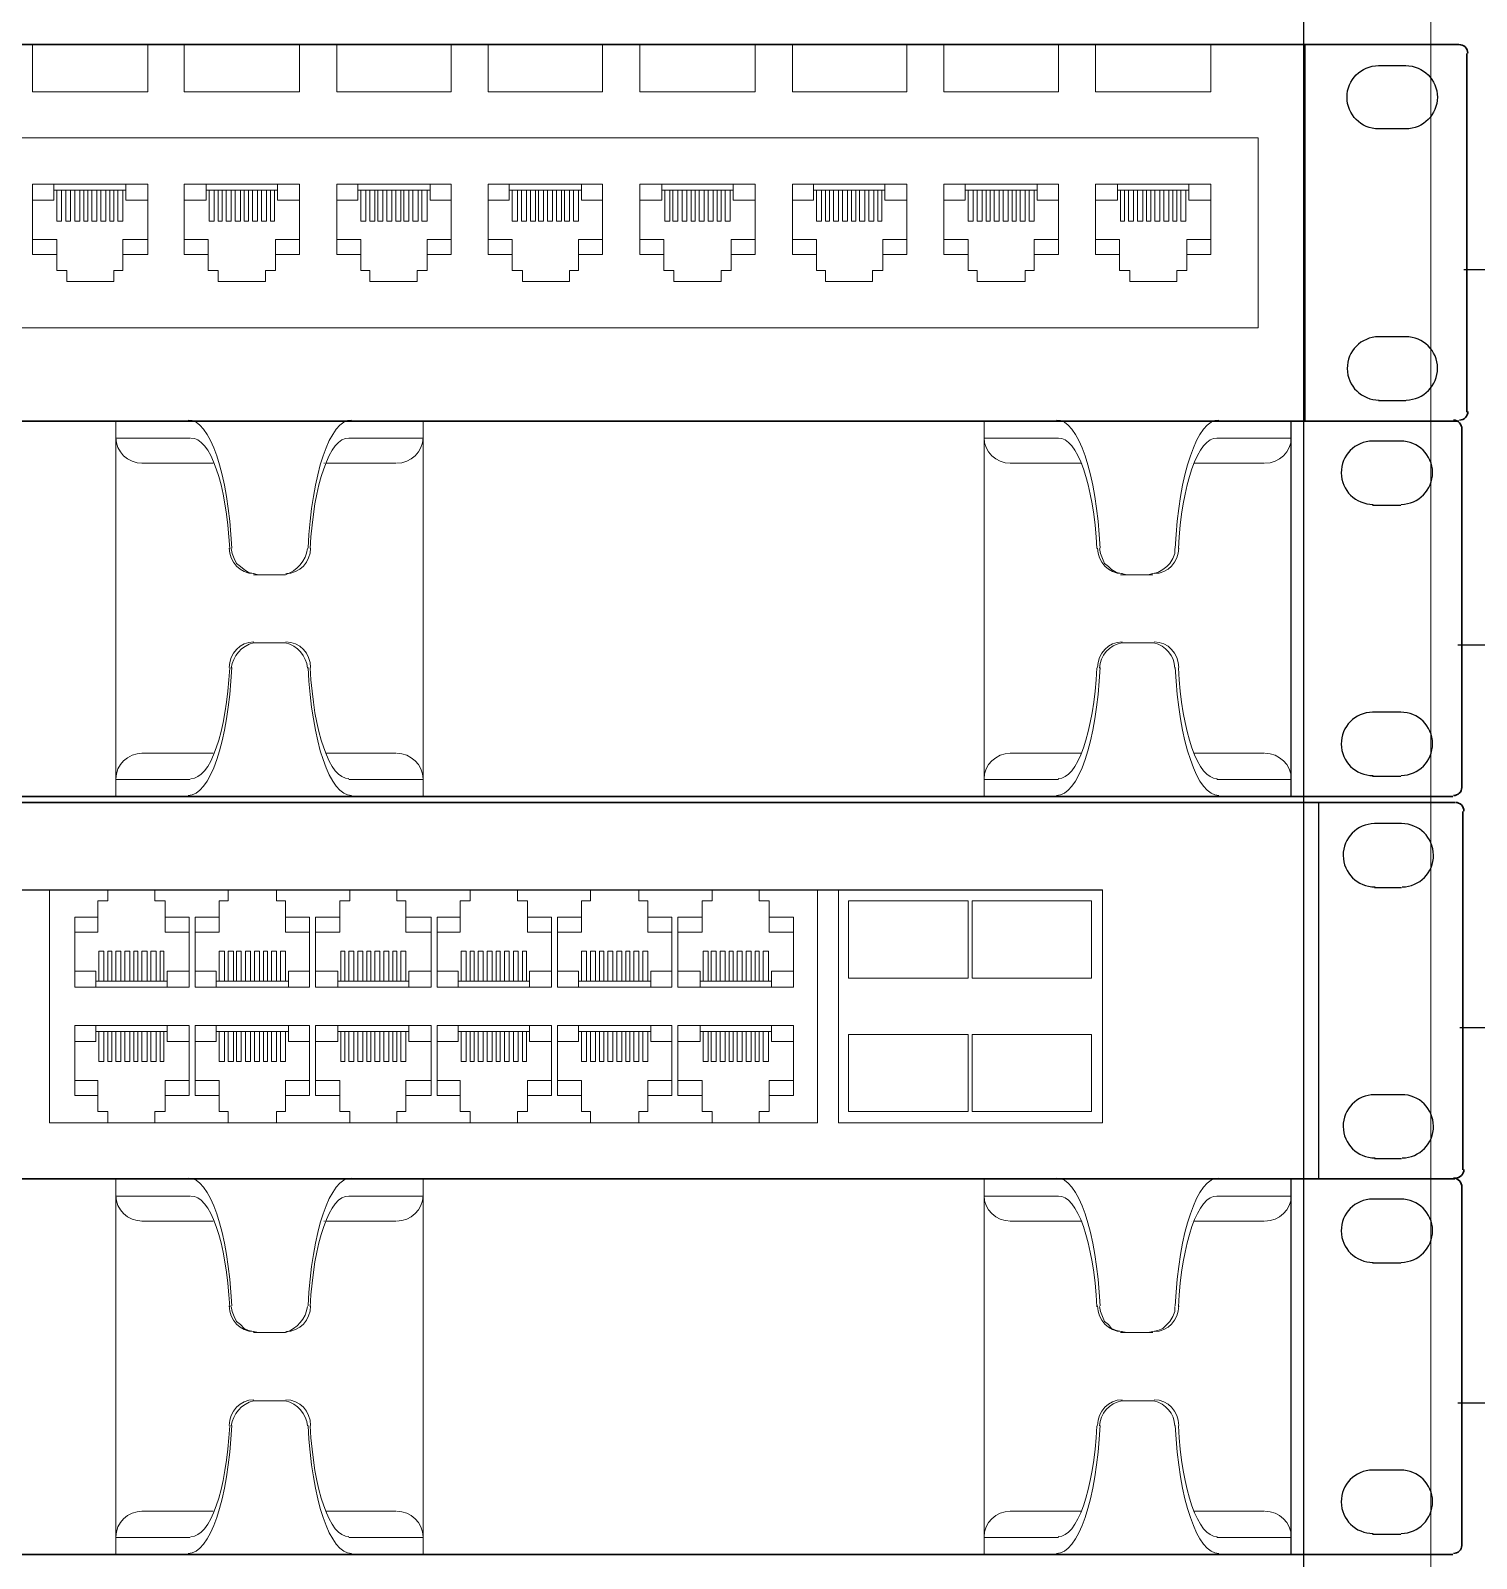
# Model space of a CAD drawing. Header units: millimetres. Extents: x -695119 to 412940, y -249585 to 622758.
# Drawn here: x 17.988 to 19.189, y 10.282 to 11.551 of the extents above; entities that cross this region are included whole.
import ezdxf

# ---------------------------------------------------------------- set-up
doc = ezdxf.new("R2010")
doc.units = ezdxf.units.MM
doc.layers.add('PDF _(АР) Текст', color=7, linetype='Continuous')
doc.layers.add('PDF _ЛВС_коммутаторы', color=7, linetype='Continuous')

msp = doc.modelspace()

# ---------------------------------------------------------------- linework, layer by layer
at = {"layer": 'PDF _(АР) Текст', "lineweight": 25}
for points in [[(19.0449, 11.6093), (19.0449, 6.4805)], [(19.0465, 11.2267), (19.0465, 11.5393)], [(19.1782, 11.3526), (20.2091, 11.3526)], [(19.1299, 11.2434), (19.1074, 11.2434)], [(19.0349, 10.915), (19.0349, 11.2267)], [(19.1257, 11.1567), (19.1024, 11.1567)], [(19.1732, 11.0409), (20.2091, 11.0409)], [(19.1257, 10.9317), (19.1024, 10.9317)], [(17.3489, 10.8375), (18.8782, 10.8375)], [(19.1265, 10.8392), (19.104, 10.8392)], [(19.1749, 10.7234), (20.2091, 10.7234)], [(19.1265, 10.6142), (19.104, 10.6142)], [(19.0349, 10.2858), (19.0349, 10.5975)], [(19.1257, 10.5275), (19.1024, 10.5275)], [(19.1732, 10.4117), (20.2091, 10.4117)], [(19.1257, 10.3025), (19.1024, 10.3025)]]:
    msp.add_lwpolyline(points, dxfattribs=at)
at = {"layer": 'PDF _(АР) Текст', "lineweight": 15}
msp.add_lwpolyline([(19.1507, 11.6093), (19.1507, 8.4673)], dxfattribs=at)
at = {"layer": 'PDF _(АР) Текст', "lineweight": 30}
for points in [[(15.7667, 11.2276, -0.414249), (15.7596, 11.2342), (15.7596, 11.5318, -0.414249), (15.7663, 11.5393), (19.174, 11.5393, -0.414249), (19.1815, 11.5322)], [(19.1695, 11.2276, -0.414249), (19.1765, 11.2201), (19.1765, 10.9225, -0.414249), (19.1695, 10.9159)], [(19.1695, 10.5983, -0.414249), (19.1765, 10.5908), (19.1765, 10.2933, -0.414249), (19.1695, 10.2867)]]:
    msp.add_lwpolyline(points, format="xyb", dxfattribs=at)
at = {"layer": 'PDF _(АР) Текст', "lineweight": 5}
for points in [[(17.9898, 11.5001), (18.0856, 11.5001), (18.0856, 11.5393), (17.9898, 11.5393)], [(18.1156, 11.5001), (18.2115, 11.5001), (18.2115, 11.5393), (18.1156, 11.5393)], [(18.2423, 11.5001), (18.3373, 11.5001), (18.3373, 11.5393), (18.2423, 11.5393)], [(18.3681, 11.5001), (18.4631, 11.5001), (18.4631, 11.5393), (18.3681, 11.5393)], [(18.494, 11.5001), (18.5898, 11.5001), (18.5898, 11.5393), (18.494, 11.5393)], [(18.6207, 11.5001), (18.7157, 11.5001), (18.7157, 11.5393), (18.6207, 11.5393)], [(18.7465, 11.5001), (18.8415, 11.5001), (18.8415, 11.5393), (18.7465, 11.5393)], [(18.8723, 11.5001), (18.9682, 11.5001), (18.9682, 11.5393), (18.8723, 11.5393)], [(19.0074, 11.3042), (19.0074, 11.4618), (15.9329, 11.4618), (15.9329, 11.3042)], [(18.0039, 10.8375), (18.6415, 10.8375), (18.6415, 10.6442), (18.0039, 10.6442)], [(18.659, 10.8375), (18.8782, 10.8375), (18.8782, 10.6442), (18.659, 10.6442)], [(18.6673, 10.8284), (18.7665, 10.8284), (18.7665, 10.7642), (18.6673, 10.7642)], [(18.869, 10.8284), (18.7698, 10.8284), (18.7698, 10.7642), (18.869, 10.7642)], [(18.6673, 10.6534), (18.7665, 10.6534), (18.7665, 10.7175), (18.6673, 10.7175)], [(18.869, 10.6534), (18.7698, 10.6534), (18.7698, 10.7175), (18.869, 10.7175)]]:
    msp.add_lwpolyline(points, close=True, dxfattribs=at)
at = {"layer": 'PDF _(АР) Текст', "lineweight": 30}
for points in [[(19.1807, 11.5318), (19.1807, 11.2342)], [(15.7621, 11.2267), (19.169, 11.2267)], [(19.174, 11.2267), (15.7663, 11.2267)], [(19.169, 10.915), (15.7621, 10.915)], [(15.7621, 10.5975), (19.169, 10.5975)], [(19.169, 10.2858), (15.7621, 10.2858)]]:
    msp.add_lwpolyline(points, dxfattribs=at)
at = {"layer": 'PDF _(АР) Текст', "lineweight": 25}
msp.add_lwpolyline([(19.1299, 11.4693), (19.1074, 11.4693, -0.99998), (19.1074, 11.5218), (19.1299, 11.5218, -0.99998)], format="xyb", close=True, dxfattribs=at)
at = {"layer": 'PDF _(АР) Текст', "lineweight": 5}
for points in [[(17.9898, 11.4101), (18.0073, 11.4101), (18.0073, 11.4234)], [(18.0098, 11.3651), (17.9898, 11.3651), (17.9898, 11.4234), (18.0856, 11.4234), (18.0856, 11.3651), (18.0648, 11.3651)], [(18.0073, 11.4184), (18.0673, 11.4184)], [(18.0139, 11.4184), (18.0139, 11.3926), (18.0098, 11.3926), (18.0098, 11.4184)], [(18.0214, 11.4184), (18.0214, 11.3926), (18.0173, 11.3926), (18.0173, 11.4184)], [(18.0289, 11.4184), (18.0289, 11.3926), (18.0248, 11.3926), (18.0248, 11.4184)], [(18.0356, 11.4184), (18.0356, 11.3926), (18.0323, 11.3926), (18.0323, 11.4184)], [(18.0431, 11.4184), (18.0431, 11.3926), (18.0389, 11.3926), (18.0389, 11.4184)], [(18.0506, 11.4184), (18.0506, 11.3926), (18.0464, 11.3926), (18.0464, 11.4184)], [(18.0573, 11.4184), (18.0573, 11.3926), (18.0539, 11.3926), (18.0539, 11.4184)], [(18.0648, 11.4184), (18.0648, 11.3926), (18.0606, 11.3926), (18.0606, 11.4184)], [(18.0856, 11.4101), (18.0673, 11.4101), (18.0673, 11.4234)], [(18.1156, 11.4101), (18.134, 11.4101), (18.134, 11.4234)], [(18.1356, 11.3651), (18.1156, 11.3651), (18.1156, 11.4234), (18.2115, 11.4234), (18.2115, 11.3651), (18.1915, 11.3651)], [(18.134, 11.4184), (18.1931, 11.4184)], [(18.1406, 11.4184), (18.1406, 11.3926), (18.1365, 11.3926), (18.1365, 11.4184)], [(18.1473, 11.4184), (18.1473, 11.3926), (18.144, 11.3926), (18.144, 11.4184)], [(18.1548, 11.4184), (18.1548, 11.3926), (18.1506, 11.3926), (18.1506, 11.4184)], [(18.1623, 11.4184), (18.1623, 11.3926), (18.1581, 11.3926), (18.1581, 11.4184)], [(18.169, 11.4184), (18.169, 11.3926), (18.1656, 11.3926), (18.1656, 11.4184)], [(18.1765, 11.4184), (18.1765, 11.3926), (18.1723, 11.3926), (18.1723, 11.4184)], [(18.184, 11.4184), (18.184, 11.3926), (18.1798, 11.3926), (18.1798, 11.4184)], [(18.1906, 11.4184), (18.1906, 11.3926), (18.1873, 11.3926), (18.1873, 11.4184)], [(18.2115, 11.4101), (18.1931, 11.4101), (18.1931, 11.4234)], [(18.2423, 11.4101), (18.2598, 11.4101), (18.2598, 11.4234)], [(18.2623, 11.3651), (18.2423, 11.3651), (18.2423, 11.4234), (18.3373, 11.4234), (18.3373, 11.3651), (18.3173, 11.3651)], [(18.2598, 11.4184), (18.3198, 11.4184)], [(18.2665, 11.4184), (18.2665, 11.3926), (18.2623, 11.3926), (18.2623, 11.4184)], [(18.274, 11.4184), (18.274, 11.3926), (18.2698, 11.3926), (18.2698, 11.4184)], [(18.2806, 11.4184), (18.2806, 11.3926), (18.2765, 11.3926), (18.2765, 11.4184)], [(18.2881, 11.4184), (18.2881, 11.3926), (18.284, 11.3926), (18.284, 11.4184)], [(18.2956, 11.4184), (18.2956, 11.3926), (18.2915, 11.3926), (18.2915, 11.4184)], [(18.3023, 11.4184), (18.3023, 11.3926), (18.2981, 11.3926), (18.2981, 11.4184)], [(18.3098, 11.4184), (18.3098, 11.3926), (18.3056, 11.3926), (18.3056, 11.4184)], [(18.3173, 11.4184), (18.3173, 11.3926), (18.3131, 11.3926), (18.3131, 11.4184)], [(18.3373, 11.4101), (18.3198, 11.4101), (18.3198, 11.4234)], [(18.3681, 11.4101), (18.3856, 11.4101), (18.3856, 11.4234)], [(18.3881, 11.3651), (18.3681, 11.3651), (18.3681, 11.4234), (18.4631, 11.4234), (18.4631, 11.3651), (18.4431, 11.3651)], [(18.3856, 11.4184), (18.4456, 11.4184)], [(18.3923, 11.4184), (18.3923, 11.3926), (18.3881, 11.3926), (18.3881, 11.4184)], [(18.3998, 11.4184), (18.3998, 11.3926), (18.3956, 11.3926), (18.3956, 11.4184)], [(18.4073, 11.4184), (18.4073, 11.3926), (18.4031, 11.3926), (18.4031, 11.4184)], [(18.414, 11.4184), (18.414, 11.3926), (18.4098, 11.3926), (18.4098, 11.4184)], [(18.4215, 11.4184), (18.4215, 11.3926), (18.4173, 11.3926), (18.4173, 11.4184)], [(18.429, 11.4184), (18.429, 11.3926), (18.4248, 11.3926), (18.4248, 11.4184)], [(18.4356, 11.4184), (18.4356, 11.3926), (18.4315, 11.3926), (18.4315, 11.4184)], [(18.4431, 11.4184), (18.4431, 11.3926), (18.439, 11.3926), (18.439, 11.4184)], [(18.4631, 11.4101), (18.4456, 11.4101), (18.4456, 11.4234)], [(18.494, 11.4101), (18.5123, 11.4101), (18.5123, 11.4234)], [(18.514, 11.3651), (18.494, 11.3651), (18.494, 11.4234), (18.5898, 11.4234), (18.5898, 11.3651), (18.5698, 11.3651)], [(18.5123, 11.4184), (18.5715, 11.4184)], [(18.519, 11.4184), (18.519, 11.3926), (18.5148, 11.3926), (18.5148, 11.4184)], [(18.5256, 11.4184), (18.5256, 11.3926), (18.5215, 11.3926), (18.5215, 11.4184)], [(18.5331, 11.4184), (18.5331, 11.3926), (18.529, 11.3926), (18.529, 11.4184)], [(18.5398, 11.4184), (18.5398, 11.3926), (18.5365, 11.3926), (18.5365, 11.4184)], [(18.5473, 11.4184), (18.5473, 11.3926), (18.5432, 11.3926), (18.5432, 11.4184)], [(18.5548, 11.4184), (18.5548, 11.3926), (18.5507, 11.3926), (18.5507, 11.4184)], [(18.5615, 11.4184), (18.5615, 11.3926), (18.5582, 11.3926), (18.5582, 11.4184)], [(18.569, 11.4184), (18.569, 11.3926), (18.5648, 11.3926), (18.5648, 11.4184)], [(18.5898, 11.4101), (18.5715, 11.4101), (18.5715, 11.4234)], [(18.6207, 11.4101), (18.6382, 11.4101), (18.6382, 11.4234)], [(18.6407, 11.3651), (18.6207, 11.3651), (18.6207, 11.4234), (18.7157, 11.4234), (18.7157, 11.3651), (18.6957, 11.3651)], [(18.6382, 11.4184), (18.6973, 11.4184)], [(18.6448, 11.4184), (18.6448, 11.3926), (18.6407, 11.3926), (18.6407, 11.4184)], [(18.6515, 11.4184), (18.6515, 11.3926), (18.6482, 11.3926), (18.6482, 11.4184)], [(18.659, 11.4184), (18.659, 11.3926), (18.6548, 11.3926), (18.6548, 11.4184)], [(18.6665, 11.4184), (18.6665, 11.3926), (18.6623, 11.3926), (18.6623, 11.4184)], [(18.6732, 11.4184), (18.6732, 11.3926), (18.6698, 11.3926), (18.6698, 11.4184)], [(18.6807, 11.4184), (18.6807, 11.3926), (18.6765, 11.3926), (18.6765, 11.4184)], [(18.6882, 11.4184), (18.6882, 11.3926), (18.684, 11.3926), (18.684, 11.4184)], [(18.6948, 11.4184), (18.6948, 11.3926), (18.6915, 11.3926), (18.6915, 11.4184)], [(18.7157, 11.4101), (18.6973, 11.4101), (18.6973, 11.4234)], [(18.7465, 11.4101), (18.764, 11.4101), (18.764, 11.4234)], [(18.7665, 11.3651), (18.7465, 11.3651), (18.7465, 11.4234), (18.8415, 11.4234), (18.8415, 11.3651), (18.8215, 11.3651)], [(18.764, 11.4184), (18.824, 11.4184)], [(18.7707, 11.4184), (18.7707, 11.3926), (18.7665, 11.3926), (18.7665, 11.4184)], [(18.7782, 11.4184), (18.7782, 11.3926), (18.774, 11.3926), (18.774, 11.4184)], [(18.7848, 11.4184), (18.7848, 11.3926), (18.7815, 11.3926), (18.7815, 11.4184)], [(18.7923, 11.4184), (18.7923, 11.3926), (18.7882, 11.3926), (18.7882, 11.4184)], [(18.7998, 11.4184), (18.7998, 11.3926), (18.7957, 11.3926), (18.7957, 11.4184)], [(18.8065, 11.4184), (18.8065, 11.3926), (18.8032, 11.3926), (18.8032, 11.4184)], [(18.814, 11.4184), (18.814, 11.3926), (18.8098, 11.3926), (18.8098, 11.4184)], [(18.8215, 11.4184), (18.8215, 11.3926), (18.8173, 11.3926), (18.8173, 11.4184)], [(18.8415, 11.4101), (18.824, 11.4101), (18.824, 11.4234)], [(18.8723, 11.4101), (18.8907, 11.4101), (18.8907, 11.4234)], [(18.8923, 11.3651), (18.8723, 11.3651), (18.8723, 11.4234), (18.9682, 11.4234), (18.9682, 11.3651), (18.9482, 11.3651)], [(18.8907, 11.4184), (18.9498, 11.4184)], [(18.8965, 11.4184), (18.8965, 11.3926), (18.8932, 11.3926), (18.8932, 11.4184)], [(18.904, 11.4184), (18.904, 11.3926), (18.8998, 11.3926), (18.8998, 11.4184)], [(18.9115, 11.4184), (18.9115, 11.3926), (18.9073, 11.3926), (18.9073, 11.4184)], [(18.9182, 11.4184), (18.9182, 11.3926), (18.9148, 11.3926), (18.9148, 11.4184)], [(18.9257, 11.4184), (18.9257, 11.3926), (18.9215, 11.3926), (18.9215, 11.4184)], [(18.9332, 11.4184), (18.9332, 11.3926), (18.929, 11.3926), (18.929, 11.4184)], [(18.9398, 11.4184), (18.9398, 11.3926), (18.9365, 11.3926), (18.9365, 11.4184)], [(18.9473, 11.4184), (18.9473, 11.3926), (18.9432, 11.3926), (18.9432, 11.4184)], [(18.9682, 11.4101), (18.9498, 11.4101), (18.9498, 11.4234)], [(18.0856, 11.3776), (18.0648, 11.3776), (18.0648, 11.3517), (18.0573, 11.3517), (18.0573, 11.3426), (18.0181, 11.3426), (18.0181, 11.3517), (18.0098, 11.3517), (18.0098, 11.3776), (17.9898, 11.3776)], [(18.2115, 11.3776), (18.1915, 11.3776), (18.1915, 11.3517), (18.1831, 11.3517), (18.1831, 11.3426), (18.144, 11.3426), (18.144, 11.3517), (18.1356, 11.3517), (18.1356, 11.3776), (18.1156, 11.3776)], [(18.3373, 11.3776), (18.3173, 11.3776), (18.3173, 11.3517), (18.309, 11.3517), (18.309, 11.3426), (18.2698, 11.3426), (18.2698, 11.3517), (18.2623, 11.3517), (18.2623, 11.3776), (18.2423, 11.3776)], [(18.4631, 11.3776), (18.4431, 11.3776), (18.4431, 11.3517), (18.4356, 11.3517), (18.4356, 11.3426), (18.3965, 11.3426), (18.3965, 11.3517), (18.3881, 11.3517), (18.3881, 11.3776), (18.3681, 11.3776)], [(18.5898, 11.3776), (18.5698, 11.3776), (18.5698, 11.3517), (18.5615, 11.3517), (18.5615, 11.3426), (18.5223, 11.3426), (18.5223, 11.3517), (18.514, 11.3517), (18.514, 11.3776), (18.494, 11.3776)], [(18.7157, 11.3776), (18.6957, 11.3776), (18.6957, 11.3517), (18.6873, 11.3517), (18.6873, 11.3426), (18.6482, 11.3426), (18.6482, 11.3517), (18.6407, 11.3517), (18.6407, 11.3776), (18.6207, 11.3776)], [(18.8415, 11.3776), (18.8215, 11.3776), (18.8215, 11.3517), (18.814, 11.3517), (18.814, 11.3426), (18.774, 11.3426), (18.774, 11.3517), (18.7665, 11.3517), (18.7665, 11.3776), (18.7465, 11.3776)], [(18.9682, 11.3776), (18.9482, 11.3776), (18.9482, 11.3517), (18.9398, 11.3517), (18.9398, 11.3426), (18.9007, 11.3426), (18.9007, 11.3517), (18.8923, 11.3517), (18.8923, 11.3776), (18.8723, 11.3776)], [(18.0248, 10.8025), (18.0439, 10.8025), (18.0439, 10.8284), (18.0523, 10.8284), (18.0523, 10.8375)], [(18.1198, 10.8025), (18.0998, 10.8025), (18.0998, 10.8284), (18.0914, 10.8284), (18.0914, 10.8375)], [(18.1248, 10.8025), (18.1448, 10.8025), (18.1448, 10.8284), (18.1523, 10.8284), (18.1523, 10.8375)], [(18.2198, 10.8025), (18.1998, 10.8025), (18.1998, 10.8284), (18.1923, 10.8284), (18.1923, 10.8375)], [(18.2248, 10.8025), (18.2448, 10.8025), (18.2448, 10.8284), (18.2531, 10.8284), (18.2531, 10.8375)], [(18.3206, 10.8025), (18.2998, 10.8025), (18.2998, 10.8284), (18.2923, 10.8284), (18.2923, 10.8375)], [(18.3256, 10.8025), (18.3448, 10.8025), (18.3448, 10.8284), (18.3531, 10.8284), (18.3531, 10.8375)], [(18.4206, 10.8025), (18.4006, 10.8025), (18.4006, 10.8284), (18.3923, 10.8284), (18.3923, 10.8375)], [(18.4256, 10.8025), (18.4456, 10.8025), (18.4456, 10.8284), (18.4531, 10.8284), (18.4531, 10.8375)], [(18.5206, 10.8025), (18.5006, 10.8025), (18.5006, 10.8284), (18.4931, 10.8284), (18.4931, 10.8375)], [(18.5256, 10.8025), (18.5457, 10.8025), (18.5457, 10.8284), (18.554, 10.8284), (18.554, 10.8375)], [(18.6215, 10.8025), (18.6015, 10.8025), (18.6015, 10.8284), (18.5932, 10.8284), (18.5932, 10.8375)], [(18.0439, 10.815), (18.0248, 10.815), (18.0248, 10.7567), (18.1198, 10.7567), (18.1198, 10.815), (18.0998, 10.815)], [(18.1448, 10.815), (18.1248, 10.815), (18.1248, 10.7567), (18.2198, 10.7567), (18.2198, 10.815), (18.1998, 10.815)], [(18.2448, 10.815), (18.2248, 10.815), (18.2248, 10.7567), (18.3206, 10.7567), (18.3206, 10.815), (18.2998, 10.815)], [(18.3448, 10.815), (18.3256, 10.815), (18.3256, 10.7567), (18.4206, 10.7567), (18.4206, 10.815), (18.4006, 10.815)], [(18.4456, 10.815), (18.4256, 10.815), (18.4256, 10.7567), (18.5206, 10.7567), (18.5206, 10.815), (18.5006, 10.815)], [(18.5457, 10.815), (18.5256, 10.815), (18.5256, 10.7567), (18.6215, 10.7567), (18.6215, 10.815), (18.6015, 10.815)], [(18.0448, 10.7617), (18.0448, 10.7867), (18.0489, 10.7867), (18.0489, 10.7617)], [(18.0523, 10.7617), (18.0523, 10.7867), (18.0556, 10.7867), (18.0556, 10.7617)], [(18.0589, 10.7617), (18.0589, 10.7867), (18.0631, 10.7867), (18.0631, 10.7617)], [(18.0664, 10.7617), (18.0664, 10.7867), (18.0706, 10.7867), (18.0706, 10.7617)], [(18.0739, 10.7617), (18.0739, 10.7867), (18.0773, 10.7867), (18.0773, 10.7617)], [(18.0806, 10.7617), (18.0806, 10.7867), (18.0848, 10.7867), (18.0848, 10.7617)], [(18.0881, 10.7617), (18.0881, 10.7867), (18.0923, 10.7867), (18.0923, 10.7617)], [(18.0956, 10.7617), (18.0956, 10.7867), (18.0989, 10.7867), (18.0989, 10.7617)], [(18.1448, 10.7617), (18.1448, 10.7867), (18.149, 10.7867), (18.149, 10.7617)], [(18.1523, 10.7617), (18.1523, 10.7867), (18.1565, 10.7867), (18.1565, 10.7617)], [(18.159, 10.7617), (18.159, 10.7867), (18.1631, 10.7867), (18.1631, 10.7617)], [(18.1665, 10.7617), (18.1665, 10.7867), (18.1706, 10.7867), (18.1706, 10.7617)], [(18.174, 10.7617), (18.174, 10.7867), (18.1781, 10.7867), (18.1781, 10.7617)], [(18.1815, 10.7617), (18.1815, 10.7867), (18.1848, 10.7867), (18.1848, 10.7617)], [(18.1881, 10.7617), (18.1881, 10.7867), (18.1923, 10.7867), (18.1923, 10.7617)], [(18.1956, 10.7617), (18.1956, 10.7867), (18.1998, 10.7867), (18.1998, 10.7617)], [(18.2456, 10.7617), (18.2456, 10.7867), (18.249, 10.7867), (18.249, 10.7617)], [(18.2523, 10.7617), (18.2523, 10.7867), (18.2565, 10.7867), (18.2565, 10.7617)], [(18.2598, 10.7617), (18.2598, 10.7867), (18.264, 10.7867), (18.264, 10.7617)], [(18.2673, 10.7617), (18.2673, 10.7867), (18.2706, 10.7867), (18.2706, 10.7617)], [(18.274, 10.7617), (18.274, 10.7867), (18.2781, 10.7867), (18.2781, 10.7617)], [(18.2815, 10.7617), (18.2815, 10.7867), (18.2856, 10.7867), (18.2856, 10.7617)], [(18.289, 10.7617), (18.289, 10.7867), (18.2923, 10.7867), (18.2923, 10.7617)], [(18.2956, 10.7617), (18.2956, 10.7867), (18.2998, 10.7867), (18.2998, 10.7617)], [(18.3456, 10.7617), (18.3456, 10.7867), (18.3498, 10.7867), (18.3498, 10.7617)], [(18.3531, 10.7617), (18.3531, 10.7867), (18.3565, 10.7867), (18.3565, 10.7617)], [(18.3598, 10.7617), (18.3598, 10.7867), (18.364, 10.7867), (18.364, 10.7617)], [(18.3673, 10.7617), (18.3673, 10.7867), (18.3715, 10.7867), (18.3715, 10.7617)], [(18.3748, 10.7617), (18.3748, 10.7867), (18.3781, 10.7867), (18.3781, 10.7617)], [(18.3815, 10.7617), (18.3815, 10.7867), (18.3856, 10.7867), (18.3856, 10.7617)], [(18.389, 10.7617), (18.389, 10.7867), (18.3931, 10.7867), (18.3931, 10.7617)], [(18.3965, 10.7617), (18.3965, 10.7867), (18.3998, 10.7867), (18.3998, 10.7617)], [(18.4456, 10.7617), (18.4456, 10.7867), (18.4498, 10.7867), (18.4498, 10.7617)], [(18.4531, 10.7617), (18.4531, 10.7867), (18.4573, 10.7867), (18.4573, 10.7617)], [(18.4606, 10.7617), (18.4606, 10.7867), (18.464, 10.7867), (18.464, 10.7617)], [(18.4673, 10.7617), (18.4673, 10.7867), (18.4715, 10.7867), (18.4715, 10.7617)], [(18.4748, 10.7617), (18.4748, 10.7867), (18.479, 10.7867), (18.479, 10.7617)], [(18.4823, 10.7617), (18.4823, 10.7867), (18.4856, 10.7867), (18.4856, 10.7617)], [(18.489, 10.7617), (18.489, 10.7867), (18.4931, 10.7867), (18.4931, 10.7617)], [(18.4965, 10.7617), (18.4965, 10.7867), (18.5006, 10.7867), (18.5006, 10.7617)], [(18.5465, 10.7617), (18.5465, 10.7867), (18.5507, 10.7867), (18.5507, 10.7617)], [(18.5532, 10.7617), (18.5532, 10.7867), (18.5573, 10.7867), (18.5573, 10.7617)], [(18.5607, 10.7617), (18.5607, 10.7867), (18.5648, 10.7867), (18.5648, 10.7617)], [(18.5682, 10.7617), (18.5682, 10.7867), (18.5715, 10.7867), (18.5715, 10.7617)], [(18.5748, 10.7617), (18.5748, 10.7867), (18.579, 10.7867), (18.579, 10.7617)], [(18.5823, 10.7617), (18.5823, 10.7867), (18.5865, 10.7867), (18.5865, 10.7617)], [(18.5898, 10.7617), (18.5898, 10.7867), (18.5932, 10.7867), (18.5932, 10.7617)], [(18.5965, 10.7617), (18.5965, 10.7867), (18.6007, 10.7867), (18.6007, 10.7617)], [(18.0423, 10.7567), (18.0423, 10.77), (18.0248, 10.77)], [(18.1014, 10.7567), (18.1014, 10.77), (18.1198, 10.77)], [(18.1423, 10.7567), (18.1423, 10.77), (18.1248, 10.77)], [(18.2023, 10.7567), (18.2023, 10.77), (18.2198, 10.77)], [(18.2431, 10.7567), (18.2431, 10.77), (18.2248, 10.77)], [(18.3023, 10.7567), (18.3023, 10.77), (18.3206, 10.77)], [(18.3431, 10.7567), (18.3431, 10.77), (18.3256, 10.77)], [(18.4023, 10.7567), (18.4023, 10.77), (18.4206, 10.77)], [(18.4431, 10.7567), (18.4431, 10.77), (18.4256, 10.77)], [(18.5031, 10.7567), (18.5031, 10.77), (18.5206, 10.77)], [(18.544, 10.7567), (18.544, 10.77), (18.5256, 10.77)], [(18.6032, 10.7567), (18.6032, 10.77), (18.6215, 10.77)], [(18.0423, 10.7617), (18.1014, 10.7617)], [(18.1423, 10.7617), (18.2023, 10.7617)], [(18.2431, 10.7617), (18.3023, 10.7617)], [(18.3431, 10.7617), (18.4023, 10.7617)], [(18.4431, 10.7617), (18.5031, 10.7617)], [(18.544, 10.7617), (18.6032, 10.7617)], [(18.0423, 10.725), (18.0423, 10.7117), (18.0248, 10.7117)], [(18.0439, 10.6667), (18.0248, 10.6667), (18.0248, 10.725), (18.1198, 10.725), (18.1198, 10.6667), (18.0998, 10.6667)], [(18.0423, 10.72), (18.1014, 10.72)], [(18.0448, 10.72), (18.0448, 10.695), (18.0489, 10.695), (18.0489, 10.72)], [(18.0523, 10.72), (18.0523, 10.695), (18.0556, 10.695), (18.0556, 10.72)], [(18.0589, 10.72), (18.0589, 10.695), (18.0631, 10.695), (18.0631, 10.72)], [(18.0664, 10.72), (18.0664, 10.695), (18.0706, 10.695), (18.0706, 10.72)], [(18.0739, 10.72), (18.0739, 10.695), (18.0773, 10.695), (18.0773, 10.72)], [(18.0806, 10.72), (18.0806, 10.695), (18.0848, 10.695), (18.0848, 10.72)], [(18.0881, 10.72), (18.0881, 10.695), (18.0923, 10.695), (18.0923, 10.72)], [(18.0956, 10.72), (18.0956, 10.695), (18.0989, 10.695), (18.0989, 10.72)], [(18.1014, 10.725), (18.1014, 10.7117), (18.1198, 10.7117)], [(18.1423, 10.725), (18.1423, 10.7117), (18.1248, 10.7117)], [(18.1448, 10.6667), (18.1248, 10.6667), (18.1248, 10.725), (18.2198, 10.725), (18.2198, 10.6667), (18.1998, 10.6667)], [(18.1423, 10.72), (18.2023, 10.72)], [(18.1448, 10.72), (18.1448, 10.695), (18.149, 10.695), (18.149, 10.72)], [(18.1523, 10.72), (18.1523, 10.695), (18.1565, 10.695), (18.1565, 10.72)], [(18.159, 10.72), (18.159, 10.695), (18.1631, 10.695), (18.1631, 10.72)], [(18.1665, 10.72), (18.1665, 10.695), (18.1706, 10.695), (18.1706, 10.72)], [(18.174, 10.72), (18.174, 10.695), (18.1781, 10.695), (18.1781, 10.72)], [(18.1815, 10.72), (18.1815, 10.695), (18.1848, 10.695), (18.1848, 10.72)], [(18.1881, 10.72), (18.1881, 10.695), (18.1923, 10.695), (18.1923, 10.72)], [(18.1956, 10.72), (18.1956, 10.695), (18.1998, 10.695), (18.1998, 10.72)], [(18.2023, 10.725), (18.2023, 10.7117), (18.2198, 10.7117)], [(18.2431, 10.725), (18.2431, 10.7117), (18.2248, 10.7117)], [(18.2448, 10.6667), (18.2248, 10.6667), (18.2248, 10.725), (18.3206, 10.725), (18.3206, 10.6667), (18.2998, 10.6667)], [(18.2431, 10.72), (18.3023, 10.72)], [(18.2456, 10.72), (18.2456, 10.695), (18.249, 10.695), (18.249, 10.72)], [(18.2523, 10.72), (18.2523, 10.695), (18.2565, 10.695), (18.2565, 10.72)], [(18.2598, 10.72), (18.2598, 10.695), (18.264, 10.695), (18.264, 10.72)], [(18.2673, 10.72), (18.2673, 10.695), (18.2706, 10.695), (18.2706, 10.72)], [(18.274, 10.72), (18.274, 10.695), (18.2781, 10.695), (18.2781, 10.72)], [(18.2815, 10.72), (18.2815, 10.695), (18.2856, 10.695), (18.2856, 10.72)], [(18.289, 10.72), (18.289, 10.695), (18.2923, 10.695), (18.2923, 10.72)], [(18.2956, 10.72), (18.2956, 10.695), (18.2998, 10.695), (18.2998, 10.72)], [(18.3023, 10.725), (18.3023, 10.7117), (18.3206, 10.7117)], [(18.3431, 10.725), (18.3431, 10.7117), (18.3256, 10.7117)], [(18.3448, 10.6667), (18.3256, 10.6667), (18.3256, 10.725), (18.4206, 10.725), (18.4206, 10.6667), (18.4006, 10.6667)], [(18.3431, 10.72), (18.4023, 10.72)], [(18.3456, 10.72), (18.3456, 10.695), (18.3498, 10.695), (18.3498, 10.72)], [(18.3531, 10.72), (18.3531, 10.695), (18.3565, 10.695), (18.3565, 10.72)], [(18.3598, 10.72), (18.3598, 10.695), (18.364, 10.695), (18.364, 10.72)], [(18.3673, 10.72), (18.3673, 10.695), (18.3715, 10.695), (18.3715, 10.72)], [(18.3748, 10.72), (18.3748, 10.695), (18.3781, 10.695), (18.3781, 10.72)], [(18.3815, 10.72), (18.3815, 10.695), (18.3856, 10.695), (18.3856, 10.72)], [(18.389, 10.72), (18.389, 10.695), (18.3931, 10.695), (18.3931, 10.72)], [(18.3965, 10.72), (18.3965, 10.695), (18.3998, 10.695), (18.3998, 10.72)], [(18.4023, 10.725), (18.4023, 10.7117), (18.4206, 10.7117)], [(18.4431, 10.725), (18.4431, 10.7117), (18.4256, 10.7117)], [(18.4456, 10.6667), (18.4256, 10.6667), (18.4256, 10.725), (18.5206, 10.725), (18.5206, 10.6667), (18.5006, 10.6667)], [(18.4431, 10.72), (18.5031, 10.72)], [(18.4456, 10.72), (18.4456, 10.695), (18.4498, 10.695), (18.4498, 10.72)], [(18.4531, 10.72), (18.4531, 10.695), (18.4573, 10.695), (18.4573, 10.72)], [(18.4606, 10.72), (18.4606, 10.695), (18.464, 10.695), (18.464, 10.72)], [(18.4673, 10.72), (18.4673, 10.695), (18.4715, 10.695), (18.4715, 10.72)], [(18.4748, 10.72), (18.4748, 10.695), (18.479, 10.695), (18.479, 10.72)], [(18.4823, 10.72), (18.4823, 10.695), (18.4856, 10.695), (18.4856, 10.72)], [(18.489, 10.72), (18.489, 10.695), (18.4931, 10.695), (18.4931, 10.72)], [(18.4965, 10.72), (18.4965, 10.695), (18.5006, 10.695), (18.5006, 10.72)], [(18.5031, 10.725), (18.5031, 10.7117), (18.5206, 10.7117)], [(18.544, 10.725), (18.544, 10.7117), (18.5256, 10.7117)], [(18.5457, 10.6667), (18.5256, 10.6667), (18.5256, 10.725), (18.6215, 10.725), (18.6215, 10.6667), (18.6015, 10.6667)], [(18.544, 10.72), (18.6032, 10.72)], [(18.5465, 10.72), (18.5465, 10.695), (18.5507, 10.695), (18.5507, 10.72)], [(18.5532, 10.72), (18.5532, 10.695), (18.5573, 10.695), (18.5573, 10.72)], [(18.5607, 10.72), (18.5607, 10.695), (18.5648, 10.695), (18.5648, 10.72)], [(18.5682, 10.72), (18.5682, 10.695), (18.5715, 10.695), (18.5715, 10.72)], [(18.5748, 10.72), (18.5748, 10.695), (18.579, 10.695), (18.579, 10.72)], [(18.5823, 10.72), (18.5823, 10.695), (18.5865, 10.695), (18.5865, 10.72)], [(18.5898, 10.72), (18.5898, 10.695), (18.5932, 10.695), (18.5932, 10.72)], [(18.5965, 10.72), (18.5965, 10.695), (18.6007, 10.695), (18.6007, 10.72)], [(18.6032, 10.725), (18.6032, 10.7117), (18.6215, 10.7117)], [(18.0248, 10.6792), (18.0439, 10.6792), (18.0439, 10.6534), (18.0523, 10.6534), (18.0523, 10.6442)], [(18.1198, 10.6792), (18.0998, 10.6792), (18.0998, 10.6534), (18.0914, 10.6534), (18.0914, 10.6442)], [(18.1248, 10.6792), (18.1448, 10.6792), (18.1448, 10.6534), (18.1523, 10.6534), (18.1523, 10.6442)], [(18.2198, 10.6792), (18.1998, 10.6792), (18.1998, 10.6534), (18.1923, 10.6534), (18.1923, 10.6442)], [(18.2248, 10.6792), (18.2448, 10.6792), (18.2448, 10.6534), (18.2531, 10.6534), (18.2531, 10.6442)], [(18.3206, 10.6792), (18.2998, 10.6792), (18.2998, 10.6534), (18.2923, 10.6534), (18.2923, 10.6442)], [(18.3256, 10.6792), (18.3448, 10.6792), (18.3448, 10.6534), (18.3531, 10.6534), (18.3531, 10.6442)], [(18.4206, 10.6792), (18.4006, 10.6792), (18.4006, 10.6534), (18.3923, 10.6534), (18.3923, 10.6442)], [(18.4256, 10.6792), (18.4456, 10.6792), (18.4456, 10.6534), (18.4531, 10.6534), (18.4531, 10.6442)], [(18.5206, 10.6792), (18.5006, 10.6792), (18.5006, 10.6534), (18.4931, 10.6534), (18.4931, 10.6442)], [(18.5256, 10.6792), (18.5457, 10.6792), (18.5457, 10.6534), (18.554, 10.6534), (18.554, 10.6442)], [(18.6215, 10.6792), (18.6015, 10.6792), (18.6015, 10.6534), (18.5932, 10.6534), (18.5932, 10.6442)]]:
    msp.add_lwpolyline(points, dxfattribs=at)
at = {"layer": 'PDF _(АР) Текст', "lineweight": 25}
for points in [[(19.1303, 11.2442, 0.99998), (19.1299, 11.2967), (19.1074, 11.2967, 0.99998), (19.1078, 11.2442)], [(19.1261, 11.1576, 0.99998), (19.1257, 11.2101), (19.1024, 11.2101, 0.99998), (19.1028, 11.1576)], [(19.1261, 10.9325, 0.99998), (19.1257, 10.985), (19.1024, 10.985, 0.99998), (19.1028, 10.9325)], [(19.1269, 10.84, 0.99998), (19.1265, 10.8925), (19.104, 10.8925, 0.99998), (19.1044, 10.84)], [(19.1269, 10.615, 0.99998), (19.1265, 10.6675), (19.104, 10.6675, 0.99998), (19.1044, 10.615)], [(19.1261, 10.5283, 0.99998), (19.1257, 10.5808), (19.1024, 10.5808, 0.99998), (19.1028, 10.5283)], [(19.1261, 10.3033, 0.99998), (19.1257, 10.3558), (19.1024, 10.3558, 0.99998), (19.1028, 10.3033)]]:
    msp.add_lwpolyline(points, format="xyb", dxfattribs=at)
at = {"layer": 'PDF _(АР) Текст', "lineweight": 9}
for points in [[(18.0589, 10.915), (18.0589, 11.2267), (18.314, 11.2267), (18.314, 10.915)], [(18.0589, 10.9292), (18.0589, 11.2126), (18.0589, 11.2267), (18.0589, 10.915)], [(18.314, 11.2126), (18.314, 10.9292), (18.314, 10.915), (18.314, 11.2267)], [(18.7798, 10.915), (18.7798, 11.2267), (19.0349, 11.2267), (19.0349, 10.915)], [(18.7798, 10.9292), (18.7798, 11.2126), (18.7798, 11.2267), (18.7798, 10.915)], [(19.0349, 11.2126), (19.0349, 10.9292), (19.0349, 10.915), (19.0349, 11.2267)], [(18.2315, 11.1917), (18.2323, 11.1917)], [(18.0589, 10.2858), (18.0589, 10.5975), (18.314, 10.5975), (18.314, 10.2858)], [(18.0589, 10.3), (18.0589, 10.5833), (18.0589, 10.5975), (18.0589, 10.2858)], [(18.314, 10.5833), (18.314, 10.3), (18.314, 10.2858), (18.314, 10.5975)], [(18.7798, 10.2858), (18.7798, 10.5975), (19.0349, 10.5975), (19.0349, 10.2858)], [(18.7798, 10.3), (18.7798, 10.5833), (18.7798, 10.5975), (18.7798, 10.2858)], [(19.0349, 10.5833), (19.0349, 10.3), (19.0349, 10.2858), (19.0349, 10.5975)], [(18.2315, 10.5625), (18.2323, 10.5625)]]:
    msp.add_lwpolyline(points, close=True, dxfattribs=at)
for points in [[(18.0589, 11.2267), (18.0589, 11.2267)], [(18.0589, 11.2267), (18.0589, 11.2267)], [(18.314, 11.2267), (18.314, 11.2267)], [(18.314, 11.2267), (18.314, 11.2267)], [(18.7798, 11.2267), (18.7798, 11.2267)], [(18.7798, 11.2267), (18.7798, 11.2267)], [(19.0349, 11.2267), (19.0349, 11.2267)], [(19.0349, 11.2267), (19.0349, 11.2267)], [(18.1206, 11.2126), (18.0589, 11.2126)], [(18.0589, 11.2126), (18.0589, 11.2126)], [(18.314, 11.2126), (18.2523, 11.2126)], [(18.8415, 11.2126), (18.7798, 11.2126)], [(18.7798, 11.2126), (18.7798, 11.2126)], [(19.0349, 11.2126), (18.9732, 11.2126)], [(18.1398, 11.1917), (18.0806, 11.1917)], [(18.1406, 11.1917), (18.1406, 11.1917)], [(18.1406, 11.1917), (18.1406, 11.1917)], [(18.2331, 11.1917), (18.2915, 11.1917)], [(18.8607, 11.1917), (18.8015, 11.1917)], [(18.8615, 11.1917), (18.8615, 11.1917)], [(18.8615, 11.1917), (18.8615, 11.1917)], [(18.9523, 11.1917), (18.9523, 11.1917)], [(18.9523, 11.1917), (18.9523, 11.1917)], [(18.954, 11.1917), (19.0124, 11.1917)], [(18.8982, 11.0992), (18.894, 11.1001), (18.8898, 11.1009), (18.8857, 11.1034), (18.8832, 11.1059), (18.8798, 11.1084), (18.8782, 11.1126), (18.8765, 11.1167), (18.8757, 11.1209)], [(18.9382, 11.1209), (18.9382, 11.1167), (18.9365, 11.1126), (18.934, 11.1084), (18.9315, 11.1059), (18.9282, 11.1034), (18.924, 11.1009), (18.9198, 11.1001), (18.9157, 11.0992)], [(18.9148, 11.0992), (18.9198, 11.0992), (18.8932, 11.0992), (18.8973, 11.0992)], [(18.1398, 10.9509), (18.0806, 10.9509)], [(18.2331, 10.9509), (18.2915, 10.9509)], [(18.8607, 10.9509), (18.8015, 10.9509)], [(18.954, 10.9509), (19.0124, 10.9509)], [(18.1206, 10.9292), (18.0589, 10.9292)], [(18.314, 10.9292), (18.2523, 10.9292)], [(18.314, 10.9292), (18.314, 10.9292)], [(18.8415, 10.9292), (18.7798, 10.9292)], [(19.0349, 10.9292), (18.9732, 10.9292)], [(19.0349, 10.9292), (19.0349, 10.9292)], [(18.0589, 10.915), (18.0589, 10.915)], [(18.314, 10.915), (18.314, 10.915)], [(18.314, 10.915), (18.314, 10.915)], [(18.7798, 10.915), (18.7798, 10.915)], [(19.0349, 10.915), (19.0349, 10.915)], [(19.0349, 10.915), (19.0349, 10.915)], [(18.0589, 10.5975), (18.0589, 10.5975)], [(18.0589, 10.5975), (18.0589, 10.5975)], [(18.314, 10.5975), (18.314, 10.5975)], [(18.314, 10.5975), (18.314, 10.5975)], [(18.7798, 10.5975), (18.7798, 10.5975)], [(18.7798, 10.5975), (18.7798, 10.5975)], [(19.0349, 10.5975), (19.0349, 10.5975)], [(19.0349, 10.5975), (19.0349, 10.5975)], [(18.1206, 10.5833), (18.0589, 10.5833)], [(18.0589, 10.5833), (18.0589, 10.5833)], [(18.314, 10.5833), (18.2523, 10.5833)], [(18.8415, 10.5833), (18.7798, 10.5833)], [(18.7798, 10.5833), (18.7798, 10.5833)], [(19.0349, 10.5833), (18.9732, 10.5833)], [(18.1398, 10.5625), (18.0806, 10.5625)], [(18.1406, 10.5625), (18.1406, 10.5625)], [(18.1406, 10.5625), (18.1406, 10.5625)], [(18.2331, 10.5625), (18.2915, 10.5625)], [(18.8607, 10.5625), (18.8015, 10.5625)], [(18.8615, 10.5625), (18.8615, 10.5625)], [(18.8615, 10.5625), (18.8615, 10.5625)], [(18.9523, 10.5625), (18.9523, 10.5625)], [(18.9523, 10.5625), (18.9523, 10.5625)], [(18.954, 10.5625), (19.0124, 10.5625)], [(18.8982, 10.47), (18.894, 10.4708), (18.8898, 10.4717), (18.8857, 10.4733), (18.8832, 10.4767), (18.8798, 10.4792), (18.8782, 10.4833), (18.8765, 10.4875), (18.8757, 10.4917)], [(18.9382, 10.4917), (18.9382, 10.4875), (18.9365, 10.4833), (18.934, 10.4792), (18.9315, 10.4767), (18.9282, 10.4733), (18.924, 10.4717), (18.9198, 10.4708), (18.9157, 10.47)], [(18.9148, 10.47), (18.9198, 10.47), (18.8932, 10.47), (18.8973, 10.47)], [(18.1398, 10.3217), (18.0806, 10.3217)], [(18.2331, 10.3217), (18.2915, 10.3217)], [(18.8607, 10.3217), (18.8015, 10.3217)], [(18.954, 10.3217), (19.0124, 10.3217)], [(18.1206, 10.3), (18.0589, 10.3)], [(18.314, 10.3), (18.2523, 10.3)], [(18.314, 10.3), (18.314, 10.3)], [(18.8415, 10.3), (18.7798, 10.3)], [(19.0349, 10.3), (18.9732, 10.3)], [(19.0349, 10.3), (19.0349, 10.3)], [(18.0589, 10.2858), (18.0589, 10.2858)], [(18.314, 10.2858), (18.314, 10.2858)], [(18.314, 10.2858), (18.314, 10.2858)], [(18.7798, 10.2858), (18.7798, 10.2858)], [(19.0349, 10.2858), (19.0349, 10.2858)], [(19.0349, 10.2858), (19.0349, 10.2858)]]:
    msp.add_lwpolyline(points, dxfattribs=at)
for points in [[(18.2181, 11.1209, -0.285116), (18.1998, 11.0992), (18.1731, 11.0992), (18.1773, 11.0992), (18.1731, 11.1001), (18.169, 11.1009), (18.1656, 11.1034), (18.1623, 11.1059), (18.159, 11.1084), (18.1573, 11.1126), (18.1556, 11.1167), (18.1548, 11.1209)], [(18.2181, 11.0217, 0.316587), (18.1998, 11.0426), (18.1731, 11.0426, 0.308386), (18.1548, 11.0217)], [(18.9382, 11.0217, 0.34176), (18.9207, 11.0426), (18.894, 11.0426, 0.348762), (18.8757, 11.0217)], [(18.2181, 10.4917, -0.285116), (18.1998, 10.47), (18.1731, 10.47), (18.1773, 10.47), (18.1731, 10.4708), (18.169, 10.4717), (18.1656, 10.4733), (18.1623, 10.4767), (18.159, 10.4792), (18.1573, 10.4833), (18.1556, 10.4875), (18.1548, 10.4917)], [(18.2181, 10.3925, 0.316587), (18.1998, 10.4133), (18.1731, 10.4133, 0.308386), (18.1548, 10.3925)], [(18.9382, 10.3925, 0.34176), (18.9207, 10.4133), (18.894, 10.4133, 0.348762), (18.8757, 10.3925)]]:
    msp.add_lwpolyline(points, format="xyb", dxfattribs=at)
at = {"layer": 'PDF _(АР) Текст', "lineweight": 25}
msp.add_lwpolyline([(15.8754, 10.91), (19.0574, 10.91), (19.0574, 10.5975), (15.8754, 10.5975)], close=True, dxfattribs=at)
at = {"layer": 'PDF _(АР) Текст', "lineweight": 30}
for centre, start, end in [((19.1745, 11.2346), 269.9965, 0.0035), ((19.1711, 10.903), 359.9965, 90.0035), ((19.1711, 10.6054), 269.9965, 0.0035)]:
    msp.add_arc(centre, 0.00708, start, end, dxfattribs=at)
at = {"layer": 'PDF _(АР) Текст', "lineweight": 9}
for points in [[(18.1552, 11.1213), (18.1523, 11.183), (18.1369, 11.2282), (18.119, 11.2276)], [(18.2547, 11.2276), (18.2368, 11.2282), (18.2214, 11.183), (18.2186, 11.1213)], [(18.8761, 11.1213), (18.8732, 11.183), (18.8578, 11.2282), (18.8399, 11.2276)], [(18.9748, 11.2276), (18.9569, 11.2282), (18.9415, 11.183), (18.9386, 11.1213)], [(18.0589, 11.213), (18.0589, 11.2012), (18.0688, 11.1917), (18.081, 11.1917)], [(18.1535, 11.1208), (18.1507, 11.1746), (18.1371, 11.2135), (18.1213, 11.2125)], [(18.2524, 11.2125), (18.2367, 11.2135), (18.223, 11.1746), (18.2203, 11.1208)], [(18.2919, 11.1917), (18.3041, 11.1917), (18.314, 11.2012), (18.314, 11.213)], [(18.7798, 11.213), (18.7798, 11.2012), (18.7897, 11.1917), (18.8019, 11.1917)], [(18.8735, 11.1208), (18.8708, 11.1746), (18.8571, 11.2135), (18.8414, 11.2125)], [(18.9733, 11.2125), (18.9576, 11.2135), (18.9439, 11.1746), (18.9412, 11.1208)], [(19.0128, 11.1917), (19.025, 11.1917), (19.0349, 11.2012), (19.0349, 11.213)], [(18.1531, 11.1213), (18.1531, 11.1096), (18.1623, 11.1001), (18.1735, 11.1001)], [(18.2002, 11.1001), (18.2115, 11.1001), (18.2206, 11.1096), (18.2206, 11.1213)], [(18.874, 11.1213), (18.874, 11.1096), (18.8832, 11.1001), (18.8944, 11.1001)], [(18.9211, 11.1001), (18.9324, 11.1001), (18.9415, 11.1096), (18.9415, 11.1213)], [(18.1735, 11.0434), (18.1623, 11.0434), (18.1531, 11.0339), (18.1531, 11.0221)], [(18.2206, 11.0221), (18.2206, 11.0339), (18.2115, 11.0434), (18.2002, 11.0434)], [(18.8944, 11.0434), (18.8832, 11.0434), (18.874, 11.0339), (18.874, 11.0221)], [(18.9415, 11.0221), (18.9415, 11.0339), (18.9324, 11.0434), (18.9211, 11.0434)], [(18.119, 10.9159), (18.1369, 10.9153), (18.1523, 10.9604), (18.1552, 11.0221)], [(18.1213, 10.9301), (18.1371, 10.9291), (18.1507, 10.968), (18.1535, 11.0218)], [(18.2186, 11.0221), (18.2214, 10.9604), (18.2368, 10.9153), (18.2547, 10.9159)], [(18.2203, 11.0218), (18.223, 10.968), (18.2367, 10.9291), (18.2524, 10.9301)], [(18.8399, 10.9159), (18.8578, 10.9153), (18.8732, 10.9604), (18.8761, 11.0221)], [(18.8414, 10.9301), (18.8571, 10.9291), (18.8708, 10.968), (18.8735, 11.0218)], [(18.9386, 11.0221), (18.9415, 10.9604), (18.9569, 10.9153), (18.9748, 10.9159)], [(18.9412, 11.0218), (18.9439, 10.968), (18.9576, 10.9291), (18.9733, 10.9301)], [(18.081, 10.9509), (18.0688, 10.9509), (18.0589, 10.9414), (18.0589, 10.9296)], [(18.314, 10.9296), (18.314, 10.9414), (18.3041, 10.9509), (18.2919, 10.9509)], [(18.8019, 10.9509), (18.7897, 10.9509), (18.7798, 10.9414), (18.7798, 10.9296)], [(19.0349, 10.9296), (19.0349, 10.9414), (19.025, 10.9509), (19.0128, 10.9509)], [(18.1552, 10.4921), (18.1523, 10.5538), (18.1369, 10.599), (18.119, 10.5983)], [(18.2547, 10.5983), (18.2368, 10.599), (18.2214, 10.5538), (18.2186, 10.4921)], [(18.8761, 10.4921), (18.8732, 10.5538), (18.8578, 10.599), (18.8399, 10.5983)], [(18.9748, 10.5983), (18.9569, 10.599), (18.9415, 10.5538), (18.9386, 10.4921)], [(18.0589, 10.5838), (18.0589, 10.572), (18.0688, 10.5625), (18.081, 10.5625)], [(18.1535, 10.4915), (18.1507, 10.5454), (18.1371, 10.5843), (18.1213, 10.5833)], [(18.2524, 10.5833), (18.2367, 10.5843), (18.223, 10.5454), (18.2203, 10.4915)], [(18.2919, 10.5625), (18.3041, 10.5625), (18.314, 10.572), (18.314, 10.5838)], [(18.7798, 10.5838), (18.7798, 10.572), (18.7897, 10.5625), (18.8019, 10.5625)], [(18.8735, 10.4915), (18.8708, 10.5454), (18.8571, 10.5843), (18.8414, 10.5833)], [(18.9733, 10.5833), (18.9576, 10.5843), (18.9439, 10.5454), (18.9412, 10.4915)], [(19.0128, 10.5625), (19.025, 10.5625), (19.0349, 10.572), (19.0349, 10.5838)], [(18.1531, 10.4921), (18.1531, 10.4804), (18.1623, 10.4708), (18.1735, 10.4708)], [(18.2002, 10.4708), (18.2115, 10.4708), (18.2206, 10.4804), (18.2206, 10.4921)], [(18.874, 10.4921), (18.874, 10.4804), (18.8832, 10.4708), (18.8944, 10.4708)], [(18.9211, 10.4708), (18.9324, 10.4708), (18.9415, 10.4804), (18.9415, 10.4921)], [(18.1735, 10.4142), (18.1623, 10.4142), (18.1531, 10.4047), (18.1531, 10.3929)], [(18.2206, 10.3929), (18.2206, 10.4047), (18.2115, 10.4142), (18.2002, 10.4142)], [(18.8944, 10.4142), (18.8832, 10.4142), (18.874, 10.4047), (18.874, 10.3929)], [(18.9415, 10.3929), (18.9415, 10.4047), (18.9324, 10.4142), (18.9211, 10.4142)], [(18.119, 10.2867), (18.1369, 10.2861), (18.1523, 10.3312), (18.1552, 10.3929)], [(18.1213, 10.3008), (18.1371, 10.2999), (18.1507, 10.3388), (18.1535, 10.3926)], [(18.2186, 10.3929), (18.2214, 10.3312), (18.2368, 10.2861), (18.2547, 10.2867)], [(18.2203, 10.3926), (18.223, 10.3388), (18.2367, 10.2999), (18.2524, 10.3008)], [(18.8399, 10.2867), (18.8578, 10.2861), (18.8732, 10.3312), (18.8761, 10.3929)], [(18.8414, 10.3008), (18.8571, 10.2999), (18.8708, 10.3388), (18.8735, 10.3926)], [(18.9386, 10.3929), (18.9415, 10.3312), (18.9569, 10.2861), (18.9748, 10.2867)], [(18.9412, 10.3926), (18.9439, 10.3388), (18.9576, 10.2999), (18.9733, 10.3008)], [(18.081, 10.3217), (18.0688, 10.3217), (18.0589, 10.3121), (18.0589, 10.3004)], [(18.314, 10.3004), (18.314, 10.3121), (18.3041, 10.3217), (18.2919, 10.3217)], [(18.8019, 10.3217), (18.7897, 10.3217), (18.7798, 10.3121), (18.7798, 10.3004)], [(19.0349, 10.3004), (19.0349, 10.3121), (19.025, 10.3217), (19.0128, 10.3217)]]:
    msp.add_open_spline(points, degree=3, dxfattribs=at)
at = {"layer": 'PDF _ЛВС_коммутаторы', "lineweight": 30}
for points in [[(15.7629, 10.91), (19.1707, 10.91)], [(19.1774, 10.9025), (19.1774, 10.605)], [(19.1707, 10.5975), (15.7629, 10.5975)]]:
    msp.add_lwpolyline(points, dxfattribs=at)

doc.saveas('drawing.dxf')
